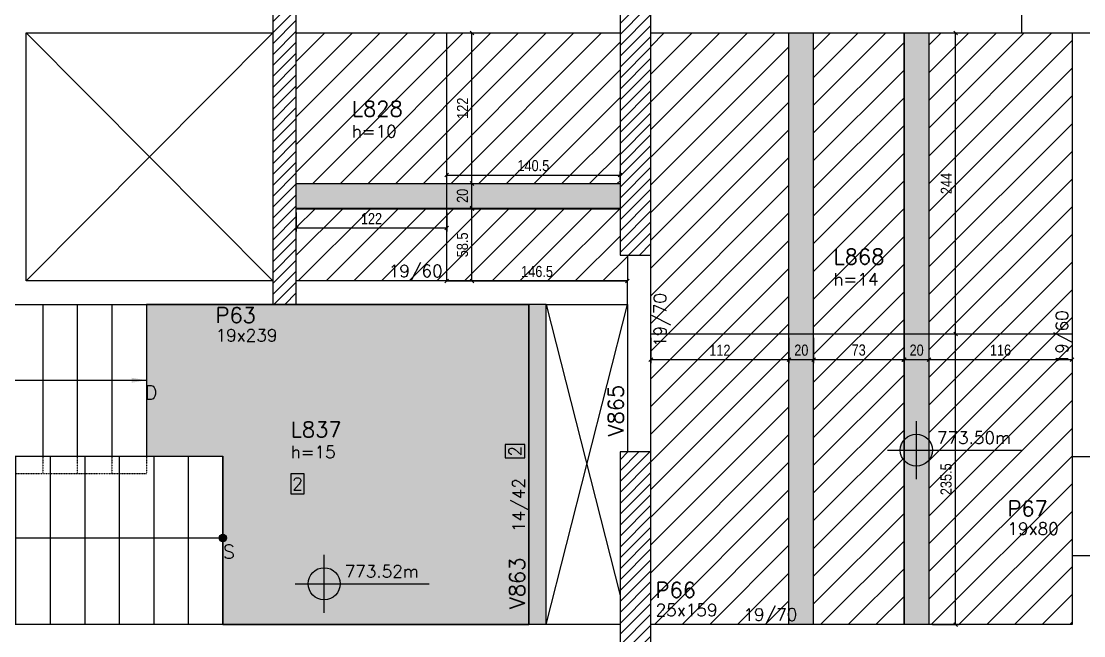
# Model space of a CAD drawing. Extents: x 1860 to 8661, y -614 to 3008.
# Drawn here: x 5620 to 6482, y 888 to 1386 of the extents above; entities that cross this region are included whole.
import ezdxf
from ezdxf.enums import TextEntityAlignment as Align

# ---------------------------------------------------------------- set-up
doc = ezdxf.new("R2010")
doc.units = 0
doc.linetypes.add('DASHED', pattern=[0.75, 0.5, -0.25])
for name, color, linetype in [('COTA', 241, 'Continuous'), ('F-AUX', 2, 'Continuous'), ('F-AUX-RED', 1, 'Continuous'), ('F-DESNIVEL-1', 254, 'Continuous'), ('F-ESC-PROJ', 1, 'Continuous'), ('F-ESCADAS', 2, 'Continuous'), ('F-LAJES', 3, 'Continuous'), ('F-LAJES-DIM', 2, 'Continuous'), ('F-LAJES-NOME', 4, 'Continuous'), ('F-LAJES-R', 254, 'Continuous'), ('F-LEADER', 1, 'Continuous'), ('F-NÍVEL-PLANTA', 2, 'Continuous'), ('F-PILARES-DIM', 172, 'Continuous'), ('F-PILARES-HACH', 174, 'Continuous'), ('F-PILARES-M', 170, 'Continuous'), ('F-PILARES-NOME', 170, 'Continuous'), ('F-PILARES-S', 170, 'Continuous'), ('F-TEXTO', 6, 'Continuous'), ('F-TEXTO-YELLOW', 2, 'Continuous'), ('F-VIGAS', 3, 'Continuous'), ('F-VIGAS-DIM', 2, 'Continuous'), ('F-VIGAS-NOME', 4, 'Continuous'), ('F-VÃO', 1, 'Continuous'), ('Painéis', 200, 'Continuous')]:
    doc.layers.add(name, color=color, linetype=linetype)
doc.layers.add('F-REV', color=1, linetype='Continuous', plot=False)
doc.layers.add('Hachura', color=251, linetype='Continuous', lineweight=9)
doc.styles.add('5385-ARQ-PB-BAS-PLA-TER-TORRE-A-106-TXT$0$R60-75', font='romans.shx', dxfattribs={"height": 0.1125})
doc.styles.add('COTA TECNICA-50', font='techl___.ttf', dxfattribs={"height": 9})
doc.styles.add('MCP', font='romans.shx')
doc.dimstyles.new('COTA PAINEL-50', dxfattribs={"dimtxt": 9, "dimasz": 3, "dimexe": 3, "dimexo": 3, "dimgap": 3, "dimtad": 1, "dimdec": 1, "dimzin": 12, "dimdsep": 46, "dimtxsty": 'COTA TECNICA-50', "dimblk1": 'OBLIQUE', "dimblk2": 'OBLIQUE', "dimsah": 1, "dimcen": 0.9, "dimclrd": 4, "dimclre": 4, "dimclrt": 240, "dimadec": 1, "dimazin": 3, "dimtfac": 1, "dimtdec": 1, "dimtmove": 0, "dimatfit": 3, "dimfxl": 1, "dimtolj": 1, "dimtzin": 12, "dimarcsym": 0})
pattern_1 = [(45, (3891.34, 901.7874), (-4.419417, 4.419417), [])]

# ---------------------------------------------------------------- blocks, each defined once
blk = doc.blocks.new('*U12')
at = {"layer": 'F-LAJES-DIM', "color": 1}
blk.add_lwpolyline([(0, 0), (11, 0), (11, 16), (0, 16)], close=True, dxfattribs=at)
at = {"layer": 'F-LAJES-DIM', "style": 'MCP'}
blk.add_attdef('DIM', text='', height=10, dxfattribs=at).set_placement((5.5, 8), align=Align.MIDDLE_CENTER)
blk = doc.blocks.new('*U16')
at = {"layer": 'F-VIGAS-DIM', "color": 1}
blk.add_lwpolyline([(0, 0), (11, 0), (11, 16), (0, 16)], close=True, dxfattribs=at)
at = {"layer": 'F-VIGAS-DIM', "style": 'MCP'}
blk.add_attdef('DIM', text='', height=10, dxfattribs=at).set_placement((5.5, 8), align=Align.MIDDLE_CENTER)
blk = doc.blocks.new('Nível - Planta')
at = {"layer": 'F-NÍVEL-PLANTA'}
h = blk.add_hatch(color=71, dxfattribs=at)
h.paths.add_polyline_path([(0, 0), (0, 0.26, 0.414214), (-0.26, 0)])
h.paths.add_polyline_path([(0.26, 0), (0, 0), (0, -0.26, 0.414214)])
for p, q in [((0, -0.469), (0, 0.469)), ((-0.469, 0), (1.704, 0))]:
    blk.add_line(p, q, dxfattribs=at)
blk.add_circle((0, 0), 0.26, dxfattribs=at)
at = {"layer": 'F-TEXTO', "color": 3, "style": 'MCP'}
blk.add_attdef('NÍVEL', (0.333, 0.102), '', height=0.2, dxfattribs=at)
blk = doc.blocks.new('A$C3F1128F2')
at = {"layer": 'F-AUX'}
h = blk.add_hatch(color=1, dxfattribs=at)
edge = h.paths.add_edge_path()
edge.add_arc((378.5, 18.59), 3, 0, 360)
at = {"layer": 'F-AUX', "color": 1}
blk.add_circle((378.5, 18.59), 3, dxfattribs=at)
at = {"layer": 'F-AUX-RED'}
blk.add_lwpolyline([(378.5, 18.59), (90.07, 18.5), (90.07, 146.5), (316.5, 146.5)], dxfattribs=at)
blk.add_solid([(304.5, 144.5), (316.5, 146.5), (304.5, 148.5)], dxfattribs=at)
at = {"layer": 'F-ESC-PROJ', "linetype": 'DASHED', "ltscale": 0.25}
for points in [[(126.5, 71), (126.5, 85), (169.11, 85)], [(154.5, 85), (154.5, 77.82)], [(176.5, 85), (176.5, 71)], [(204.5, 85), (204.5, 71)], [(232.5, 85), (232.5, 71)], [(260.5, 85), (260.5, 71)], [(288.5, 85), (288.5, 71)], [(316.5, 85), (316.5, 71)], [(140.61, 71), (316.5, 71)], [(148.5, 74.88), (148.5, 71)]]:
    blk.add_lwpolyline(points, dxfattribs=at)
at = {"layer": 'F-ESCADAS', "linetype": 'Continuous'}
for points in [[(120.5, 208), (120.5, 71), (124.5, 71)], [(148.5, 208), (148.5, 74.88)], [(176.5, 208), (176.5, 85)], [(204.5, 208), (204.5, 85)], [(232.5, 208), (232.5, 85)], [(260.5, 208), (260.5, 85)], [(288.5, 208), (288.5, 85)], [(316.5, 208), (316.5, 85)], [(154.5, 77.82), (154.5, -51.5)], [(169.11, 85), (378.5, 85)], [(182.5, 85), (182.5, -51.5)], [(210.5, 85), (210.5, -51.5)], [(238.5, 85), (238.5, -51.5)], [(266.5, 85), (266.5, -51.5)], [(294.5, 85), (294.5, -51.5)], [(322.5, 85), (322.5, -51.5)], [(350.5, 85), (350.5, -51.5)], [(378.5, 85), (378.5, -51.5)], [(124.5, 71), (140.61, 71)], [(126.5, 71), (126.5, 64.07)], [(126.5, 64.07), (126.5, -51.5)]]:
    blk.add_lwpolyline(points, dxfattribs=at)
at = {"layer": 'F-LEADER'}
blk.add_lwpolyline([(180.06, 90.38), (94.55, 48.38), (96.16, 33.85), (83.98, 58.47), (85.59, 43.94), (4.18, 3.69)], dxfattribs=at)
at = {"layer": 'F-TEXTO-YELLOW', "char_height": 11.25, "width": 61.3796, "attachment_point": 9, "style": '5385-ARQ-PB-BAS-PLA-TER-TORRE-A-106-TXT$0$R60-75'}
for s, insert in [('D', (325.28, 130.88)), ('S', (388.2, 1.94))]:
    blk.add_mtext(s, dxfattribs=dict(at, insert=insert))
blk = doc.blocks.new('_Oblique')
at = {"color": 0, "linetype": 'ByBlock', "lineweight": -2}
blk.add_line((-0.5, -0.5), (0.5, 0.5), dxfattribs=at)
blk = doc.blocks.new('*D178')
at = {"layer": 'COTA', "color": 4, "lineweight": -2, "transparency": 16777216}
blk.add_line((5965.34, 1175.29), (6111.84, 1175.29), dxfattribs=at)
at = {"layer": 'Defpoints', "color": 0, "transparency": 16777216}
for p in [(5965.34, 1175.29), (6111.84, 1175.29), (6111.84, 1175.29)]:
    blk.add_point(p, dxfattribs=at)
at = {"layer": 'COTA', "color": 4, "lineweight": -2, "transparency": 16777216, "xscale": 3, "yscale": 3, "zscale": 3, "rotation": 180}
blk.add_blockref('_Oblique', (5965.34, 1175.29), dxfattribs=at)
at = {"layer": 'COTA', "color": 4, "lineweight": -2, "transparency": 16777216, "xscale": 3, "yscale": 3, "zscale": 3}
blk.add_blockref('_Oblique', (6111.84, 1175.29), dxfattribs=at)
at = {"layer": 'COTA', "color": 240, "transparency": 16777216, "insert": (6038.59, 1182.89), "char_height": 9, "attachment_point": 5, "style": 'COTA TECNICA-50'}
blk.add_mtext('\\A1;146.5', dxfattribs=at)
blk = doc.blocks.new('*D179')
at = {"layer": 'COTA', "color": 4, "lineweight": -2, "transparency": 16777216}
for p, q in [((5843.34, 1230.79), (5843.34, 1215.24)), ((5965.34, 1230.79), (5965.34, 1215.24)), ((5843.34, 1218.24), (5965.34, 1218.24))]:
    blk.add_line(p, q, dxfattribs=at)
at = {"layer": 'Defpoints', "color": 0, "transparency": 16777216}
for p in [(5843.34, 1233.79), (5965.34, 1233.79), (5965.34, 1218.24)]:
    blk.add_point(p, dxfattribs=at)
at = {"layer": 'COTA', "color": 4, "lineweight": -2, "transparency": 16777216, "xscale": 3, "yscale": 3, "zscale": 3, "rotation": 180}
blk.add_blockref('_Oblique', (5843.34, 1218.24), dxfattribs=at)
at = {"layer": 'COTA', "color": 4, "lineweight": -2, "transparency": 16777216, "xscale": 3, "yscale": 3, "zscale": 3}
blk.add_blockref('_Oblique', (5965.34, 1218.24), dxfattribs=at)
at = {"layer": 'COTA', "color": 240, "transparency": 16777216, "insert": (5904.34, 1225.8), "char_height": 9, "attachment_point": 5, "style": 'COTA TECNICA-50'}
blk.add_mtext('\\A1;122', dxfattribs=at)
blk = doc.blocks.new('*D180')
at = {"layer": 'COTA', "color": 4, "lineweight": -2, "transparency": 16777216}
for p, q in [((5965.34, 1257.29), (5965.34, 1264.12)), ((5965.34, 1261.12), (6105.84, 1261.12)), ((6105.84, 1257.29), (6105.84, 1264.12))]:
    blk.add_line(p, q, dxfattribs=at)
at = {"layer": 'Defpoints', "color": 0, "transparency": 16777216}
for p in [(6105.84, 1261.12), (5965.34, 1254.29), (6105.84, 1254.29)]:
    blk.add_point(p, dxfattribs=at)
at = {"layer": 'COTA', "color": 4, "lineweight": -2, "transparency": 16777216, "xscale": 3, "yscale": 3, "zscale": 3, "rotation": 180}
blk.add_blockref('_Oblique', (5965.34, 1261.12), dxfattribs=at)
at = {"layer": 'COTA', "color": 4, "lineweight": -2, "transparency": 16777216, "xscale": 3, "yscale": 3, "zscale": 3}
blk.add_blockref('_Oblique', (6105.84, 1261.12), dxfattribs=at)
at = {"layer": 'COTA', "color": 240, "transparency": 16777216, "insert": (6035.59, 1268.72), "char_height": 9, "attachment_point": 5, "style": 'COTA TECNICA-50'}
blk.add_mtext('\\A1;140.5', dxfattribs=at)
blk = doc.blocks.new('*D181')
at = {"layer": 'COTA', "color": 4, "lineweight": -2, "transparency": 16777216}
for p, q in [((5968.34, 1233.79), (5988.74, 1233.79)), ((5985.74, 1175.29), (5985.74, 1233.79)), ((5968.34, 1175.29), (5988.74, 1175.29))]:
    blk.add_line(p, q, dxfattribs=at)
at = {"layer": 'Defpoints', "color": 0, "transparency": 16777216}
for p in [(5965.34, 1233.79), (5985.74, 1233.79), (5965.34, 1175.29)]:
    blk.add_point(p, dxfattribs=at)
at = {"layer": 'COTA', "color": 4, "lineweight": -2, "transparency": 16777216, "xscale": 3, "yscale": 3, "zscale": 3}
for p, rotation in [((5985.74, 1233.79), 90), ((5985.74, 1175.29), 270)]:
    blk.add_blockref('_Oblique', p, dxfattribs=dict(at, rotation=rotation))
at = {"layer": 'COTA', "color": 240, "transparency": 16777216, "insert": (5978.12, 1204.54), "char_height": 9, "attachment_point": 5, "rotation": 90, "style": 'COTA TECNICA-50'}
blk.add_mtext('\\A1;58.5', dxfattribs=at)
blk = doc.blocks.new('*D182')
at = {"layer": 'COTA', "color": 4, "lineweight": -2, "transparency": 16777216}
for p, q in [((5968.34, 1254.29), (5988.74, 1254.29)), ((5985.74, 1234.29), (5985.74, 1254.29)), ((5968.34, 1234.29), (5988.74, 1234.29))]:
    blk.add_line(p, q, dxfattribs=at)
at = {"layer": 'Defpoints', "color": 0, "transparency": 16777216}
for p in [(5965.34, 1254.29), (5985.74, 1254.29), (5965.34, 1234.29)]:
    blk.add_point(p, dxfattribs=at)
at = {"layer": 'COTA', "color": 4, "lineweight": -2, "transparency": 16777216, "xscale": 3, "yscale": 3, "zscale": 3}
for p, rotation in [((5985.74, 1254.29), 90), ((5985.74, 1234.29), 270)]:
    blk.add_blockref('_Oblique', p, dxfattribs=dict(at, rotation=rotation))
at = {"layer": 'COTA', "color": 240, "transparency": 16777216, "insert": (5978.14, 1244.29), "char_height": 9, "attachment_point": 5, "rotation": 90, "style": 'COTA TECNICA-50'}
blk.add_mtext('\\A1;20', dxfattribs=at)
blk = doc.blocks.new('*D183')
at = {"layer": 'COTA', "color": 4, "lineweight": -2, "transparency": 16777216}
for p, q in [((5968.34, 1376.29), (5988.74, 1376.29)), ((5985.74, 1254.29), (5985.74, 1376.29)), ((5968.34, 1254.29), (5988.74, 1254.29))]:
    blk.add_line(p, q, dxfattribs=at)
at = {"layer": 'Defpoints', "color": 0, "transparency": 16777216}
for p in [(5965.34, 1376.29), (5985.74, 1376.29), (5965.34, 1254.29)]:
    blk.add_point(p, dxfattribs=at)
at = {"layer": 'COTA', "color": 4, "lineweight": -2, "transparency": 16777216, "xscale": 3, "yscale": 3, "zscale": 3}
for p, rotation in [((5985.74, 1376.29), 90), ((5985.74, 1254.29), 270)]:
    blk.add_blockref('_Oblique', p, dxfattribs=dict(at, rotation=rotation))
at = {"layer": 'COTA', "color": 240, "transparency": 16777216, "insert": (5978.18, 1315.29), "char_height": 9, "attachment_point": 5, "rotation": 90, "style": 'COTA TECNICA-50'}
blk.add_mtext('\\A1;122', dxfattribs=at)
blk = doc.blocks.new('*D184')
at = {"layer": 'COTA', "color": 4, "lineweight": -2, "transparency": 16777216}
for p, q in [((6130.84, 1129.29), (6130.84, 1108.54)), ((6242.84, 1129.29), (6242.84, 1108.54)), ((6130.84, 1111.54), (6242.84, 1111.54))]:
    blk.add_line(p, q, dxfattribs=at)
at = {"layer": 'Defpoints', "color": 0, "transparency": 16777216}
for p in [(6130.84, 1132.29), (6242.84, 1132.29), (6242.84, 1111.54)]:
    blk.add_point(p, dxfattribs=at)
at = {"layer": 'COTA', "color": 4, "lineweight": -2, "transparency": 16777216, "xscale": 3, "yscale": 3, "zscale": 3, "rotation": 180}
blk.add_blockref('_Oblique', (6130.84, 1111.54), dxfattribs=at)
at = {"layer": 'COTA', "color": 4, "lineweight": -2, "transparency": 16777216, "xscale": 3, "yscale": 3, "zscale": 3}
blk.add_blockref('_Oblique', (6242.84, 1111.54), dxfattribs=at)
at = {"layer": 'COTA', "color": 240, "transparency": 16777216, "insert": (6186.84, 1119.09), "char_height": 9, "attachment_point": 5, "style": 'COTA TECNICA-50'}
blk.add_mtext('\\A1;112', dxfattribs=at)
blk = doc.blocks.new('*D185')
at = {"layer": 'COTA', "color": 4, "lineweight": -2, "transparency": 16777216}
for p, q in [((6356.34, 1129.29), (6356.34, 1108.54)), ((6472.34, 1129.29), (6472.34, 1108.54)), ((6356.34, 1111.54), (6472.34, 1111.54))]:
    blk.add_line(p, q, dxfattribs=at)
at = {"layer": 'Defpoints', "color": 0, "transparency": 16777216}
for p in [(6356.34, 1132.29), (6472.34, 1132.29), (6472.34, 1111.54)]:
    blk.add_point(p, dxfattribs=at)
at = {"layer": 'COTA', "color": 4, "lineweight": -2, "transparency": 16777216, "xscale": 3, "yscale": 3, "zscale": 3, "rotation": 180}
blk.add_blockref('_Oblique', (6356.34, 1111.54), dxfattribs=at)
at = {"layer": 'COTA', "color": 4, "lineweight": -2, "transparency": 16777216, "xscale": 3, "yscale": 3, "zscale": 3}
blk.add_blockref('_Oblique', (6472.34, 1111.54), dxfattribs=at)
at = {"layer": 'COTA', "color": 240, "transparency": 16777216, "insert": (6414.34, 1119.13), "char_height": 9, "attachment_point": 5, "style": 'COTA TECNICA-50'}
blk.add_mtext('\\A1;116', dxfattribs=at)
blk = doc.blocks.new('*D186')
at = {"layer": 'COTA', "color": 4, "lineweight": -2, "transparency": 16777216}
for p, q in [((6359.34, 1132.29), (6380.95, 1132.29)), ((6377.95, 896.79), (6377.95, 1132.29)), ((6359.34, 896.79), (6380.95, 896.79))]:
    blk.add_line(p, q, dxfattribs=at)
at = {"layer": 'Defpoints', "color": 0, "transparency": 16777216}
for p in [(6356.34, 1132.29), (6377.95, 1132.29), (6356.34, 896.79)]:
    blk.add_point(p, dxfattribs=at)
at = {"layer": 'COTA', "color": 4, "lineweight": -2, "transparency": 16777216, "xscale": 3, "yscale": 3, "zscale": 3}
for p, rotation in [((6377.95, 1132.29), 90), ((6377.95, 896.79), 270)]:
    blk.add_blockref('_Oblique', p, dxfattribs=dict(at, rotation=rotation))
at = {"layer": 'COTA', "color": 240, "transparency": 16777216, "insert": (6370.25, 1014.54), "char_height": 9, "attachment_point": 5, "rotation": 90, "style": 'COTA TECNICA-50'}
blk.add_mtext('\\A1;235.5', dxfattribs=at)
blk = doc.blocks.new('*D187')
at = {"layer": 'COTA', "color": 4, "lineweight": -2, "transparency": 16777216}
for p, q in [((6359.34, 1376.29), (6380.95, 1376.29)), ((6377.95, 1132.29), (6377.95, 1376.29)), ((6353.34, 1132.29), (6380.95, 1132.29))]:
    blk.add_line(p, q, dxfattribs=at)
at = {"layer": 'Defpoints', "color": 0, "transparency": 16777216}
for p in [(6356.34, 1376.29), (6377.95, 1376.29), (6350.34, 1132.29)]:
    blk.add_point(p, dxfattribs=at)
at = {"layer": 'COTA', "color": 4, "lineweight": -2, "transparency": 16777216, "xscale": 3, "yscale": 3, "zscale": 3}
for p, rotation in [((6377.95, 1376.29), 90), ((6377.95, 1132.29), 270)]:
    blk.add_blockref('_Oblique', p, dxfattribs=dict(at, rotation=rotation))
at = {"layer": 'COTA', "color": 240, "transparency": 16777216, "insert": (6370.38, 1254.29), "char_height": 9, "attachment_point": 5, "rotation": 90, "style": 'COTA TECNICA-50'}
blk.add_mtext('\\A1;244', dxfattribs=at)
blk = doc.blocks.new('*D188')
at = {"layer": 'COTA', "color": 4, "lineweight": -2, "transparency": 16777216}
for p, q in [((6242.84, 1129.29), (6242.84, 1108.54)), ((6262.84, 1129.29), (6262.84, 1108.54)), ((6242.84, 1111.54), (6262.84, 1111.54))]:
    blk.add_line(p, q, dxfattribs=at)
at = {"layer": 'Defpoints', "color": 0, "transparency": 16777216}
for p in [(6242.84, 1132.29), (6262.84, 1132.29), (6262.84, 1111.54)]:
    blk.add_point(p, dxfattribs=at)
at = {"layer": 'COTA', "color": 4, "lineweight": -2, "transparency": 16777216, "xscale": 3, "yscale": 3, "zscale": 3, "rotation": 180}
blk.add_blockref('_Oblique', (6242.84, 1111.54), dxfattribs=at)
at = {"layer": 'COTA', "color": 4, "lineweight": -2, "transparency": 16777216, "xscale": 3, "yscale": 3, "zscale": 3}
blk.add_blockref('_Oblique', (6262.84, 1111.54), dxfattribs=at)
at = {"layer": 'COTA', "color": 240, "transparency": 16777216, "insert": (6252.84, 1119.13), "char_height": 9, "attachment_point": 5, "style": 'COTA TECNICA-50'}
blk.add_mtext('\\A1;20', dxfattribs=at)
blk = doc.blocks.new('*D189')
at = {"layer": 'COTA', "color": 4, "lineweight": -2, "transparency": 16777216}
for p, q in [((6262.84, 1129.29), (6262.84, 1108.54)), ((6335.84, 1129.29), (6335.84, 1108.54)), ((6262.84, 1111.54), (6335.84, 1111.54))]:
    blk.add_line(p, q, dxfattribs=at)
at = {"layer": 'Defpoints', "color": 0, "transparency": 16777216}
for p in [(6262.84, 1132.29), (6335.84, 1132.29), (6335.84, 1111.54)]:
    blk.add_point(p, dxfattribs=at)
at = {"layer": 'COTA', "color": 4, "lineweight": -2, "transparency": 16777216, "xscale": 3, "yscale": 3, "zscale": 3, "rotation": 180}
blk.add_blockref('_Oblique', (6262.84, 1111.54), dxfattribs=at)
at = {"layer": 'COTA', "color": 4, "lineweight": -2, "transparency": 16777216, "xscale": 3, "yscale": 3, "zscale": 3}
blk.add_blockref('_Oblique', (6335.84, 1111.54), dxfattribs=at)
at = {"layer": 'COTA', "color": 240, "transparency": 16777216, "insert": (6299.34, 1119.23), "char_height": 9, "attachment_point": 5, "style": 'COTA TECNICA-50'}
blk.add_mtext('\\A1;73', dxfattribs=at)
blk = doc.blocks.new('*D190')
at = {"layer": 'COTA', "color": 4, "lineweight": -2, "transparency": 16777216}
for p, q in [((6336.34, 1129.29), (6336.34, 1108.54)), ((6356.34, 1129.29), (6356.34, 1108.54)), ((6336.34, 1111.54), (6356.34, 1111.54))]:
    blk.add_line(p, q, dxfattribs=at)
at = {"layer": 'Defpoints', "color": 0, "transparency": 16777216}
for p in [(6336.34, 1132.29), (6356.34, 1132.29), (6356.34, 1111.54)]:
    blk.add_point(p, dxfattribs=at)
at = {"layer": 'COTA', "color": 4, "lineweight": -2, "transparency": 16777216, "xscale": 3, "yscale": 3, "zscale": 3, "rotation": 180}
blk.add_blockref('_Oblique', (6336.34, 1111.54), dxfattribs=at)
at = {"layer": 'COTA', "color": 4, "lineweight": -2, "transparency": 16777216, "xscale": 3, "yscale": 3, "zscale": 3}
blk.add_blockref('_Oblique', (6356.34, 1111.54), dxfattribs=at)
at = {"layer": 'COTA', "color": 240, "transparency": 16777216, "insert": (6346.34, 1119.13), "char_height": 9, "attachment_point": 5, "style": 'COTA TECNICA-50'}
blk.add_mtext('\\A1;20', dxfattribs=at)

msp = doc.modelspace()

# ---------------------------------------------------------------- hatches: boundary and pattern name
at = {"layer": 'F-PILARES-HACH', "linetype": 'Continuous'}
h = msp.add_hatch(dxfattribs=at)
h.set_pattern_fill('ANSI31', color=256, scale=50, style=0)
h.set_pattern_definition(pattern_1)
h.paths.add_polyline_path([(5824.34, 1156.29), (5843.34, 1156.29), (5843.34, 1395.29), (5824.34, 1395.29)], flags=16)
h = msp.add_hatch(dxfattribs=at)
h.set_pattern_fill('ANSI31', color=256, scale=50, style=0)
h.set_pattern_definition(pattern_1)
h.paths.add_polyline_path([(6105.84, 1196.29), (6130.84, 1196.29), (6130.84, 1395.29), (6105.84, 1395.29)], flags=16)
h = msp.add_hatch(dxfattribs=at)
h.set_pattern_fill('ANSI31', color=256, scale=50, style=0)
h.set_pattern_definition(pattern_1)
h.paths.add_polyline_path([(6105.84, 877.79), (6130.84, 877.79), (6130.84, 1036.79), (6105.84, 1036.79)], flags=16)
at = {"layer": 'Hachura', "linetype": 'ByBlock'}
h = msp.add_hatch(dxfattribs=at)
h.set_pattern_fill('ANSI31', color=256, scale=5)
h.paths.add_polyline_path([(5965.34, 1376.29), (5843.34, 1376.29), (5843.34, 1254.29), (5965.34, 1254.29)])
h.paths.add_polyline_path([(5965.34, 1376.29), (5965.34, 1254.29), (6105.84, 1254.29), (6105.84, 1376.29)])
h.paths.add_polyline_path([(5965.34, 1233.79), (5965.34, 1175.29), (6038.84, 1175.29), (6111.84, 1175.29), (6111.84, 1196.29), (6105.84, 1196.29), (6105.84, 1233.79)])
h.paths.add_polyline_path([(5843.34, 1233.79), (5843.34, 1175.29), (5965.34, 1175.29), (5965.34, 1233.79)])
h = msp.add_hatch(dxfattribs=at)
h.set_pattern_fill('ANSI31', color=256, scale=5)
h.set_pattern_definition([(45, (275.864, -470.945), (-11.22532, 11.22532), [])])
h.paths.add_polyline_path([(6242.84, 1376.29), (6130.84, 1376.29), (6130.84, 1196.29), (6130.84, 1132.29), (6242.84, 1132.29)])
h.paths.add_polyline_path([(6242.84, 1132.29), (6130.84, 1132.29), (6130.84, 1036.79), (6130.84, 896.79), (6242.84, 896.79)])
h.paths.add_polyline_path([(6262.84, 896.79), (6335.84, 896.79), (6335.84, 1132.29), (6262.84, 1132.29)])
h.paths.add_polyline_path([(6262.84, 1132.29), (6335.84, 1132.29), (6335.84, 1376.29), (6262.84, 1376.29)])
h.paths.add_polyline_path([(6356.34, 1132.29), (6472.34, 1132.29), (6472.34, 1376.29), (6431.34, 1376.29), (6356.34, 1376.29)])
h.paths.add_polyline_path([(6472.34, 1132.29), (6356.34, 1132.29), (6356.34, 896.79), (6472.34, 896.79), (6472.34, 952.79), (6472.34, 1032.79)])
h = msp.add_hatch(color=256, dxfattribs=at)
h.dxf.hatch_style = 1
h.paths.add_polyline_path([(6242.84, 1132.29), (6262.84, 1132.29), (6262.84, 1376.29), (6242.84, 1376.29)])
h.paths.add_polyline_path([(6242.84, 896.79), (6262.84, 896.79), (6262.84, 1132.29), (6242.84, 1132.29)])
h = msp.add_hatch(color=256, dxfattribs=at)
h.dxf.hatch_style = 1
h.paths.add_polyline_path([(6336.34, 1132.29), (6356.34, 1132.29), (6356.34, 1376.29), (6336.34, 1376.29)])
h.paths.add_polyline_path([(6336.34, 896.79), (6356.34, 896.79), (6356.34, 1132.29), (6336.34, 1132.29)])
h = msp.add_hatch(color=256, dxfattribs=at)
h.dxf.hatch_style = 1
h.paths.add_polyline_path([(5843.34, 1254.29), (5843.34, 1234.29), (5965.34, 1234.29), (5965.34, 1254.29)])
h.paths.add_polyline_path([(5965.34, 1254.29), (5965.34, 1234.29), (6105.84, 1234.29), (6105.84, 1254.29)])

# ---------------------------------------------------------------- linework, layer by layer
at = {"layer": 'F-DESNIVEL-1', "linetype": 'Continuous'}
for points in [[(5824.34, 1156.29), (5721.84, 1156.29), (5783.84, 1033.29)], [(5783.84, 1033.29), (5721.84, 1156.29), (5721.84, 1033.29)], [(6031.84, 896.79), (5824.34, 1156.29), (5783.84, 1037.29)], [(5824.34, 1156.29), (5783.84, 1037.29), (5824.34, 1156.29)], [(5843.34, 1156.29), (5824.34, 1156.29), (6031.84, 896.79)], [(6031.84, 1156.29), (5843.34, 1156.29), (6031.84, 896.79)], [(5843.34, 1156.29), (6031.84, 896.79), (5843.34, 1156.29)], [(6045.84, 896.79), (6045.84, 1156.29), (6031.84, 1156.29)], [(6045.84, 896.79), (6031.84, 1156.29), (6031.84, 896.79)], [(6031.84, 1156.29), (6031.84, 896.79), (6031.84, 1156.29)], [(6031.84, 896.79), (5783.84, 1037.29), (6031.84, 896.79)], [(5783.84, 1037.29), (5783.84, 896.79), (6031.84, 896.79)], [(5783.84, 1037.29), (6031.84, 896.79), (5783.84, 1037.29)], [(5783.84, 1033.29), (5721.84, 1033.29), (5783.84, 1033.29)], [(6045.84, 896.79), (6031.84, 896.79), (6045.84, 896.79)]]:
    msp.add_solid(points, dxfattribs=at)
at = {"layer": 'F-LAJES', "linetype": 'Continuous'}
for p, q in [((5721.84, 1156.29), (5721.84, 1037.29)), ((5721.84, 1033.29), (5783.84, 1033.29)), ((5783.84, 896.79), (5783.84, 1033.28))]:
    msp.add_line(p, q, dxfattribs=at)
at = {"layer": 'F-LAJES-R', "linetype": 'Continuous'}
msp.add_lwpolyline([(5824.34, 1156.29), (5721.84, 1156.29), (5721.84, 1033.29), (5783.84, 1033.29), (5783.84, 896.79), (6031.84, 896.79), (6031.84, 1156.29), (5843.34, 1156.29), (5824.34, 1156.29)], dxfattribs=at)
at = {"layer": 'F-PILARES-M', "linetype": 'Continuous'}
for points in [[(6491.34, 1785.29), (6473.84, 1785.29), (6473.84, 1547.29), (6448.84, 1547.29), (6448.84, 1785.29), (6431.34, 1785.29), (6431.34, 1376.29), (6491.34, 1376.29), (6491.34, 1785.29)], [(6472.34, 952.79), (6491.34, 952.79), (6491.34, 1032.79), (6472.34, 1032.79), (6472.34, 952.79)]]:
    msp.add_lwpolyline(points, dxfattribs=at)
at = {"layer": 'F-PILARES-S', "linetype": 'Continuous'}
for points in [[(5824.34, 1156.29), (5843.34, 1156.29), (5843.34, 1395.29), (5824.34, 1395.29), (5824.34, 1156.29)], [(6105.84, 1196.29), (6130.84, 1196.29), (6130.84, 1395.29), (6105.84, 1395.29), (6105.84, 1196.29)], [(6105.84, 877.79), (6130.84, 877.79), (6130.84, 1036.79), (6105.84, 1036.79), (6105.84, 877.79)]]:
    msp.add_lwpolyline(points, dxfattribs=at)
at = {"layer": 'F-VIGAS'}
for points in [[(5624.34, 1376.29), (5824.34, 1376.29)], [(5624.34, 1175.29), (5624.34, 1376.29)], [(5843.34, 1376.29), (6105.84, 1376.29)], [(6130.84, 1376.29), (6431.34, 1376.29)], [(6472.34, 1376.29), (6472.34, 1032.79)], [(6111.84, 1196.29), (6111.84, 1175.29)], [(6130.84, 1165.79), (6130.84, 1196.29)], [(5824.34, 1175.29), (5624.34, 1175.29)], [(6038.84, 1175.29), (5843.34, 1175.29)], [(6111.84, 1175.29), (6038.84, 1175.29)], [(6111.84, 1156.29), (6111.84, 1175.29)], [(6130.84, 1036.79), (6130.84, 1165.79)], [(5614.84, 1156.29), (5824.34, 1156.29)], [(5843.34, 1156.29), (6031.84, 1156.29)], [(6031.84, 1156.29), (6031.84, 896.79)], [(6045.84, 1156.29), (6031.84, 1156.29)], [(6045.84, 1156.29), (6111.84, 1156.29)], [(6045.84, 896.79), (6045.84, 1156.29)], [(6111.84, 1156.29), (6111.84, 1036.79)], [(6472.34, 952.79), (6472.34, 896.79)], [(6031.84, 896.79), (5405.34, 896.79)], [(6045.84, 896.79), (6031.84, 896.79)], [(6105.84, 896.79), (6045.84, 896.79)], [(6472.34, 896.79), (6130.84, 896.79)]]:
    msp.add_lwpolyline(points, dxfattribs=at)
at = {"layer": 'F-VÃO'}
for p, q in [((5624.34, 1175.29), (5824.34, 1376.29)), ((5624.34, 1376.29), (5824.34, 1175.29)), ((6045.84, 896.79), (6111.84, 1156.29)), ((6045.84, 1156.29), (6105.84, 920.38))]:
    msp.add_line(p, q, dxfattribs=at)
at = {"layer": 'Painéis'}
msp.add_line((5965.34, 1175.29), (5965.34, 1376.29), dxfattribs=at)
for points in [[(6242.84, 896.79), (6242.84, 1376.29)], [(6262.84, 896.79), (6262.84, 1376.29)], [(6335.84, 1376.29), (6335.84, 896.79)], [(6336.34, 1376.29), (6336.34, 896.79)], [(6356.34, 1376.29), (6356.34, 896.79)], [(5843.34, 1254.29), (6105.84, 1254.29)], [(5843.34, 1234.29), (6105.84, 1234.29)], [(5843.34, 1233.79), (6105.84, 1233.79)], [(6130.84, 1132.29), (6472.34, 1132.29)]]:
    msp.add_lwpolyline(points, dxfattribs=at)

# ---------------------------------------------------------------- block references
at = {"layer": 'F-LAJES-DIM', "linetype": 'Continuous'}
msp.add_blockref('*U12', (5838.86, 1002.82), dxfattribs=at).add_auto_attribs({'DIM': '2'})
at = {"layer": 'F-NÍVEL-PLANTA', "linetype": 'Continuous', "xscale": 50, "yscale": 50, "zscale": 50}
for p, values in [((6346.11, 1038.14), {'NÍVEL': '773.50m'}), ((5865.98, 929.85), {'NÍVEL': '773.52m'})]:
    msp.add_blockref('Nível - Planta', p, dxfattribs=at).add_auto_attribs(values)
at = {"layer": 'F-REV', "linetype": 'Continuous'}
msp.add_blockref('A$C3F1128F2', (5405.34, 948.29), dxfattribs=at)
at = {"layer": 'F-VIGAS-DIM', "linetype": 'Continuous', "rotation": 90}
msp.add_blockref('*U16', (6028.71, 1031.79), dxfattribs=at).add_auto_attribs({'DIM': '2'})

# ---------------------------------------------------------------- texts
at = {"layer": 'F-LAJES-DIM', "linetype": 'Continuous', "style": 'MCP'}
for s, p in [('h=10', (5888.4, 1291.62)), ('h=14', (6278.93, 1171.72)), ('h=15', (5838.86, 1031.72))]:
    msp.add_text(s, height=10, dxfattribs=at).set_placement(p)
at = {"layer": 'F-LAJES-NOME', "linetype": 'Continuous', "style": 'MCP'}
for s, p in [('L828', (5888.4, 1308.62)), ('L868', (6278.93, 1188.72)), ('L837', (5838.86, 1048.72))]:
    msp.add_text(s, height=12.5, dxfattribs=at).set_placement(p)
at = {"layer": 'F-PILARES-DIM', "linetype": 'Continuous', "style": 'MCP'}
for s, p in [('19x239', (5777.93, 1126.27)), ('19x80', (6420.01, 969.49)), ('25x159', (6134.73, 903.54))]:
    msp.add_text(s, height=10, dxfattribs=at).set_placement(p)
at = {"layer": 'F-PILARES-NOME', "linetype": 'Continuous', "style": 'MCP'}
for s, p in [('P63', (5777.93, 1141.27)), ('P67', (6420.01, 984.49)), ('P66', (6134.73, 918.54))]:
    msp.add_text(s, height=12.5, dxfattribs=at).set_placement(p)
at = {"layer": 'F-VIGAS-DIM', "linetype": 'Continuous', "style": 'MCP'}
for s, p in [('19/60', (5918.34, 1178.41)), ('19/70', (6205.84, 899.91))]:
    msp.add_text(s, height=10, dxfattribs=at).set_placement(p)
for s, p in [('19/70', (6143.34, 1121.75)), ('19/60', (6469.21, 1107.79)), ('14/42', (6028.71, 971.79))]:
    msp.add_text(s, height=10, rotation=90, dxfattribs=at).set_placement(p)
at = {"layer": 'F-VIGAS-NOME', "linetype": 'Continuous', "style": 'MCP'}
for s, p in [('V865', (6108.71, 1049.29)), ('V863', (6028.71, 909.29))]:
    msp.add_text(s, height=12.5, rotation=90, dxfattribs=at).set_placement(p)

# ---------------------------------------------------------------- dimensions: what is measured, and where the dimension line sits
at = {"layer": 'COTA'}
for base, p1, p2, picture, middle in [((5985.74, 1376.29), (5965.34, 1254.29), (5965.34, 1376.29), '*D183', (5978.18, 1315.29)), ((6377.95, 1376.29), (6350.34, 1132.29), (6356.34, 1376.29), '*D187', (6370.38, 1254.29))]:
    dim = msp.add_linear_dim(base=base, p1=p1, p2=p2, angle=90, dimstyle='COTA PAINEL-50', override={"dimtmove": 1}, dxfattribs=at)
    dim.commit()
    dim.dimension.update_dxf_attribs({"geometry": picture, "text_midpoint": middle})
for base, p1, p2, picture, middle in [((6105.84, 1261.12), (5965.34, 1254.29), (6105.84, 1254.29), '*D180', (6035.59, 1268.72)), ((5965.34, 1218.24), (5843.34, 1233.79), (5965.34, 1233.79), '*D179', (5904.34, 1225.8)), ((6111.84, 1175.29), (5965.34, 1175.29), (6111.84, 1175.29), '*D178', (6038.59, 1182.89)), ((6242.84, 1111.54), (6130.84, 1132.29), (6242.84, 1132.29), '*D184', (6186.84, 1119.09)), ((6262.84, 1111.54), (6242.84, 1132.29), (6262.84, 1132.29), '*D188', (6252.84, 1119.13)), ((6356.34, 1111.54), (6336.34, 1132.29), (6356.34, 1132.29), '*D190', (6346.34, 1119.13))]:
    dim = msp.add_linear_dim(base=base, p1=p1, p2=p2, dimstyle='COTA PAINEL-50', dxfattribs=at)
    dim.commit()
    dim.dimension.update_dxf_attribs({"geometry": picture, "text_midpoint": middle})
for base, p1, p2, picture, middle in [((5985.74, 1254.29), (5965.34, 1234.29), (5965.34, 1254.29), '*D182', (5978.14, 1244.29)), ((5985.74, 1233.79), (5965.34, 1175.29), (5965.34, 1233.79), '*D181', (5978.12, 1204.54)), ((6377.95, 1132.29), (6356.34, 896.79), (6356.34, 1132.29), '*D186', (6370.25, 1014.54))]:
    dim = msp.add_linear_dim(base=base, p1=p1, p2=p2, angle=90, dimstyle='COTA PAINEL-50', dxfattribs=at)
    dim.commit()
    dim.dimension.update_dxf_attribs({"geometry": picture, "text_midpoint": middle})
for base, p1, p2, picture, middle in [((6335.84, 1111.54), (6262.84, 1132.29), (6335.84, 1132.29), '*D189', (6299.34, 1119.23)), ((6472.34, 1111.54), (6356.34, 1132.29), (6472.34, 1132.29), '*D185', (6414.34, 1119.13))]:
    dim = msp.add_linear_dim(base=base, p1=p1, p2=p2, dimstyle='COTA PAINEL-50', override={"dimtmove": 1}, dxfattribs=at)
    dim.commit()
    dim.dimension.update_dxf_attribs({"geometry": picture, "text_midpoint": middle})

doc.saveas('drawing.dxf')
